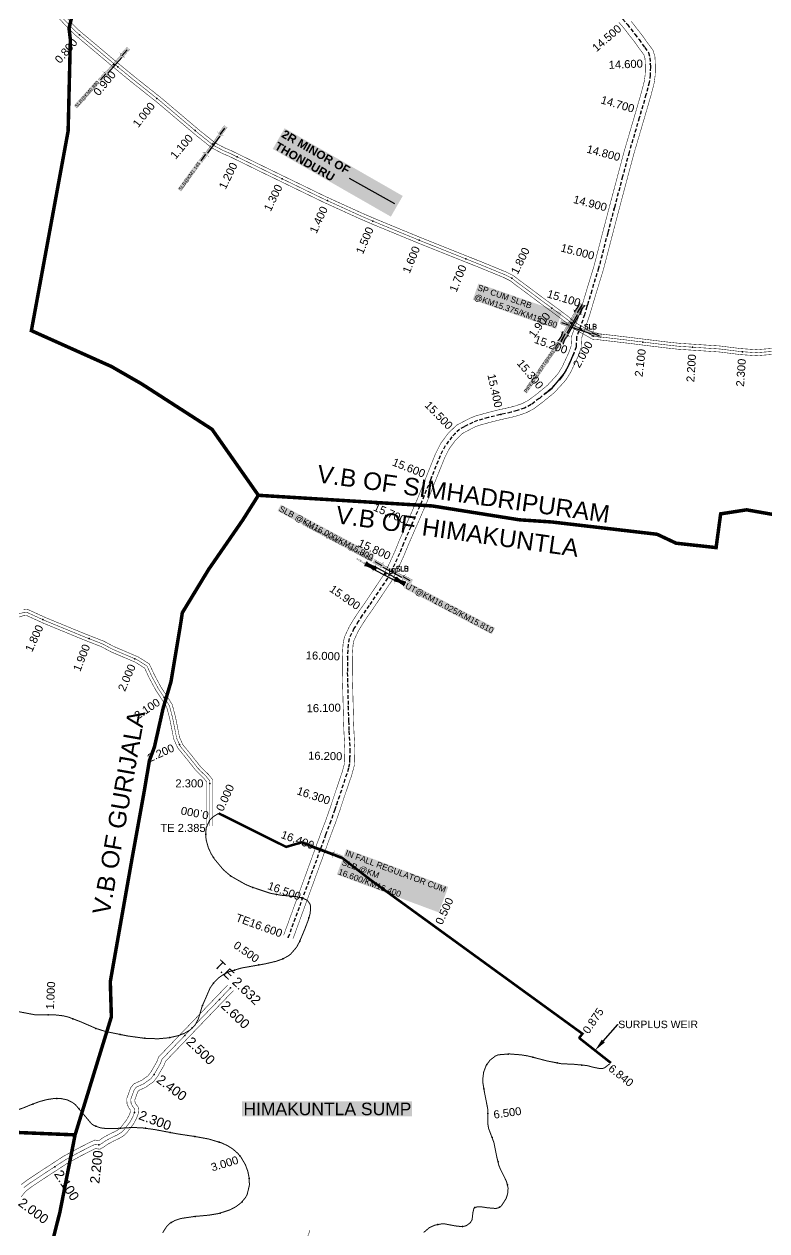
# Model space of a CAD drawing. Header units: inches. Extents: x 174104 to 230935, y 1583276 to 1631460.
# Drawn here: x 188643 to 190127, y 1614253 to 1616666 of the extents above; entities that cross this region are included whole.
import ezdxf
from ezdxf import colors
from ezdxf.entities.mleader import LeaderData, LeaderLine
from ezdxf.enums import TextEntityAlignment as Align
from ezdxf.math import Vec2, Vec3

# ---------------------------------------------------------------- set-up
doc = ezdxf.new("R2010")
doc.units = ezdxf.units.IN
doc.header["$LTSCALE"] = 15
doc.header["$MEASUREMENT"] = 0
doc.linetypes.add('ACAD_ISO02W100', pattern=[15, 12, -3])
doc.linetypes.add('HIDDEN2', pattern=[0.1875, 0.125, -0.0625])
for name, color, linetype in [('CANAL1', 7, 'Continuous'), ('CHANAGE', 1, 'Continuous'), ('CS', 134, 'Continuous'), ('CSMark', 72, 'Continuous'), ('POINT', 2, 'Continuous'), ('RE REMARKS', 7, 'Continuous'), ('STRUCTURE', 5, 'Continuous'), ('text2', 7, 'Continuous'), ('VB', 72, 'Continuous'), ('VILLAGE BOUNDRY', 5, 'Continuous')]:
    doc.layers.add(name, color=color, linetype=linetype)
doc.styles.add('section', font='romant.shx', dxfattribs={"height": 2})
doc.styles.get("Standard").update_dxf_attribs({"font": 'arial.ttf'})
doc.dimstyles.get("Standard").update_dxf_attribs({"dimtxt": 0.18, "dimasz": 0.18, "dimexe": 0.18, "dimexo": 0.0625, "dimgap": 0.09, "dimtad": 0, "dimtih": 1, "dimtoh": 1, "dimdec": 4, "dimzin": 0, "dimdsep": 46, "dimtxsty": 'Standard', "dimcen": 0.09, "dimadec": 0, "dimazin": 0, "dimtfac": 1, "dimtdec": 4, "dimtofl": 0, "dimtmove": 0, "dimatfit": 3, "dimfxl": 1, "dimtolj": 1, "dimtzin": 0, "dimarcsym": 0})

# ---------------------------------------------------------------- blocks, each defined once
blk = doc.blocks.new('SLB')
at = {"layer": 'STRUCTURE'}
h = blk.add_hatch(dxfattribs=at)
h.set_pattern_fill('DOTS', color=6, scale=20, angle=320.3722, style=0)
h.set_pattern_definition([(320.372247934, (-159.4327, -72.9564), (1.2786241598, 0.5641323054), [0, -1.25])])
h.paths.add_polyline_path([(769699.5, 1706871.1), (769699.5, 1706861.1), (769729.1, 1706861.1), (769732.1, 1706863.1), (769792.1, 1706863.1), (769795.1, 1706861.1), (769824.7, 1706861.1), (769824.7, 1706871.1), (769795.1, 1706871.1), (769792.1, 1706869.1), (769732.1, 1706869.1), (769729.1, 1706871.1)])
at = {"layer": 'STRUCTURE', "color": 6, "const_width": 0.628}
for points in [[(769726.1, 1706877.1), (769726.1, 1706873.1), (769732.1, 1706869.1), (769792.1, 1706869.1), (769798.1, 1706873.1), (769798.1, 1706877.1)], [(769726.1, 1706855.1), (769726.1, 1706859.1), (769732.1, 1706863.1), (769792.1, 1706863.1), (769798.1, 1706859.1), (769798.1, 1706855.1)]]:
    blk.add_lwpolyline(points, dxfattribs=at)
at = {"layer": 'STRUCTURE', "color": 6, "linetype": 'ACAD_ISO02W100', "ltscale": 0.5, "const_width": 0.5}
for points in [[(769699.5, 1706871.1), (769729.1, 1706871.1)], [(769699.5, 1706861.1), (769729.1, 1706861.1)], [(769795.1, 1706871.1), (769824.7, 1706871.1)], [(769795.1, 1706861.1), (769824.7, 1706861.1)]]:
    blk.add_lwpolyline(points, dxfattribs=at)
at = {"layer": 'STRUCTURE', "color": 6}
blk.add_lwpolyline([(769732.1, 1706863.1), (769792.1, 1706863.1)], dxfattribs=at)
blk.add_lwpolyline([(769732.1, 1706863.1), (769792.1, 1706863.1)], dxfattribs=at)
at = {"layer": 'STRUCTURE', "color": 0}
blk.add_circle((769762.1, 1706866.1), 1.24, dxfattribs=at)
for points in [[(769703.8, 1706866), (769726.7, 1706866)], [(769818.6, 1706865.8), (769795.7, 1706865.8)]]:
    blk.add_leader(points, dimstyle='Standard', override={"dimasz": 10, "dimgap": 0.09, "dimtad": 0}, dxfattribs=at)
blk = doc.blocks.new('SP')
at = {"layer": 'STRUCTURE'}
h = blk.add_hatch(dxfattribs=at)
h.set_pattern_fill('DASH', color=256, scale=8, style=0)
edge = h.paths.add_edge_path()
edge.add_spline(control_points=[(769825.7, 1706742.1), (769825.3, 1706741.8), (769823.8, 1706740.8), (769820.9, 1706740.3), (769817, 1706739.7), (769811.4, 1706738.9), (769804, 1706739.7), (769798.4, 1706741), (769795.6, 1706741.6)], knot_values=[0, 0, 0, 0, 1.613557, 5.24513, 8.624976, 13.470124, 22.190216, 30.746377, 30.746377, 30.746377, 30.746377], degree=3, periodic=0)
edge.add_line((769795.6, 1706741.6), (769792.6, 1706739.6))
edge.add_line((769792.6, 1706739.6), (769732.6, 1706739.6))
edge.add_line((769732.6, 1706739.6), (769729.6, 1706741.6))
edge.add_spline(control_points=[(769729.6, 1706741.6), (769726.9, 1706740.9), (769721.3, 1706739.5), (769713.9, 1706738.5), (769708.3, 1706739.1), (769704.4, 1706739.6), (769701.5, 1706740), (769700, 1706741), (769699.5, 1706741.3)], knot_values=[0, 0, 0, 0, 8.556161, 17.276253, 22.121402, 25.501247, 29.13282, 30.746377, 30.746377, 30.746377, 30.746377], degree=3, periodic=0)
edge.add_line((769699.5, 1706741.3), (769699.5, 1706722.1))
edge.add_spline(control_points=[(769699.5, 1706722.1), (769700, 1706722.4), (769701.4, 1706723.4), (769704.3, 1706724), (769708.2, 1706724.5), (769713.8, 1706725.3), (769721.2, 1706724.5), (769726.8, 1706723.3), (769729.6, 1706722.6)], knot_values=[0, 0, 0, 0, 1.613557, 5.24513, 8.624976, 13.470124, 22.190216, 30.746377, 30.746377, 30.746377, 30.746377], degree=3, periodic=0)
edge.add_line((769729.6, 1706722.6), (769732.6, 1706724.6))
edge.add_line((769732.6, 1706724.6), (769792.6, 1706724.6))
edge.add_line((769792.6, 1706724.6), (769795.6, 1706722.6))
edge.add_spline(control_points=[(769795.6, 1706722.6), (769798.4, 1706723.3), (769803.9, 1706724.8), (769811.3, 1706725.8), (769817, 1706725.1), (769820.9, 1706724.7), (769823.8, 1706724.2), (769825.2, 1706723.3), (769825.7, 1706723)], knot_values=[0, 0, 0, 0, 8.556161, 17.276253, 22.121402, 25.501247, 29.13282, 30.746377, 30.746377, 30.746377, 30.746377], degree=3, periodic=0)
edge.add_line((769825.7, 1706723), (769825.7, 1706742.1))
h.paths.add_polyline_path([(769764.2, 1706732.1, -1), (769761.1, 1706732.1, -1)], flags=0)
h.paths.add_polyline_path([(769761.1, 1706732.1, 1), (769764.2, 1706732.1, 1)], flags=16)
at = {"layer": 'STRUCTURE', "const_width": 0.628}
for points in [[(769726.6, 1706747.6), (769726.6, 1706743.6), (769732.6, 1706739.6), (769792.6, 1706739.6), (769798.6, 1706743.6), (769798.6, 1706747.6)], [(769726.6, 1706716.6), (769726.6, 1706720.6), (769732.6, 1706724.6), (769792.6, 1706724.6), (769798.6, 1706720.6), (769798.6, 1706716.6)]]:
    blk.add_lwpolyline(points, dxfattribs=at)
at = {"layer": 'STRUCTURE', "color": 3}
blk.add_lwpolyline([(769732.6, 1706724.6), (769792.6, 1706724.6)], dxfattribs=at)
blk.add_lwpolyline([(769732.6, 1706724.6), (769792.6, 1706724.6)], dxfattribs=at)
at = {"layer": 'STRUCTURE', "color": 0}
blk.add_circle((769762.6, 1706732.1), 1.55, dxfattribs=at)
at = {"layer": 'STRUCTURE'}
for points in [[(769699.5, 1706741.3), (769700.9, 1706740.5), (769704.4, 1706739.6), (769707.8, 1706739.2), (769712.6, 1706738.8), (769721.3, 1706739.7), (769729.6, 1706741.6)], [(769825.7, 1706742.1), (769824.3, 1706741.3), (769820.8, 1706740.3), (769817.5, 1706739.8), (769812.7, 1706739.2), (769804, 1706739.9), (769795.6, 1706741.6)], [(769699.5, 1706722.1), (769700.9, 1706723), (769704.4, 1706724), (769707.7, 1706724.5), (769712.5, 1706725), (769721.2, 1706724.4), (769729.6, 1706722.6)], [(769825.7, 1706723), (769824.3, 1706723.8), (769820.8, 1706724.7), (769817.4, 1706725.1), (769812.6, 1706725.5), (769803.9, 1706724.6), (769795.6, 1706722.6)]]:
    blk.add_spline(points, degree=3, dxfattribs=at)
at = {"layer": 'STRUCTURE', "color": 0}
blk.add_text('STREAM', height=5, dxfattribs=at).set_placement((769684.3, 1706732.1), align=Align.MIDDLE_CENTER)
for points in [[(769727.4, 1706732.1), (769700.8, 1706732.1)], [(769824.4, 1706732.1), (769800.5, 1706732.1)]]:
    blk.add_leader(points, dimstyle='Standard', override={"dimasz": 10, "dimgap": 0.09, "dimtad": 0}, dxfattribs=at)
blk = doc.blocks.new('UT')
at = {"layer": 'STRUCTURE'}
h = blk.add_hatch(dxfattribs=at)
h.set_pattern_fill('DASH', color=150, scale=8, angle=-39.6278, style=0)
h.set_pattern_definition([(320.372247933, (-4370.464, -6260.8811), (1.40800153113, 0.132407282), [1, -1])])
h.paths.add_polyline_path([(765163, 1700681.9), (765165.6, 1700680.6), (765167.2, 1700680.3), (765169.1, 1700680), (765172.4, 1700679.6), (765176.4, 1700679.3), (765179.5, 1700679.5), (765183.1, 1700679.9), (765187.7, 1700680.9), (765188.9, 1700681.2), (765193.1, 1700682.2), (765196.1, 1700680.2), (765196.1, 1700672.2), (765193.1, 1700670.2), (765190.5, 1700670.8), (765188.1, 1700671.3), (765185.5, 1700671.8), (765183.6, 1700672.1), (765181, 1700672.5), (765180.3, 1700672.5), (765178.5, 1700672.6), (765176.7, 1700672.6), (765174.6, 1700672.5), (765172.5, 1700672.3), (765170.4, 1700672), (765168.5, 1700671.7), (765166.1, 1700671.2), (765165, 1700670.8), (765163, 1700669.7)])
h.paths.add_polyline_path([(765259.1, 1700682.2), (765256.1, 1700680.2), (765256.1, 1700672.2), (765259.1, 1700670.2), (765261.9, 1700671), (765264.4, 1700671.6), (765266.4, 1700672), (765269.1, 1700672.5), (765272.7, 1700673), (765276.1, 1700673.1), (765278.6, 1700672.9), (765281.2, 1700672.7), (765283.9, 1700672.3), (765286.4, 1700671.9), (765288, 1700671.3), (765289.2, 1700670.6), (765289.1, 1700682.7), (765287.6, 1700681.8), (765285.7, 1700681.2), (765283, 1700680.7), (765281.2, 1700680.4), (765276.7, 1700679.9), (765272.7, 1700679.9), (765268.7, 1700680.3), (765264.8, 1700681), (765261.2, 1700681.7)])
at = {"layer": 'STRUCTURE', "color": 150, "const_width": 0.628}
for points in [[(765190.1, 1700688.2), (765190.1, 1700684.2), (765196.1, 1700680.2), (765256.1, 1700680.2), (765262.1, 1700684.2), (765262.1, 1700688.2)], [(765190.1, 1700664.2), (765190.1, 1700668.2), (765196.1, 1700672.2), (765256.1, 1700672.2), (765262.1, 1700668.2), (765262.1, 1700664.2)]]:
    blk.add_lwpolyline(points, dxfattribs=at)
at = {"layer": 'STRUCTURE', "color": 150}
for points in [[(765196.1, 1700680.2), (765256.1, 1700680.2)], [(765196.1, 1700672.2), (765256.1, 1700672.2)], [(765196.1, 1700672.2), (765256.1, 1700672.2)]]:
    blk.add_lwpolyline(points, dxfattribs=at)
at = {"layer": 'STRUCTURE', "color": 0}
blk.add_circle((765226.1, 1700676.2), 1.89, dxfattribs=at)
at = {"layer": 'STRUCTURE', "color": 150}
for points in [[(765163, 1700681.9), (765164.4, 1700681.1), (765167.9, 1700680.2), (765171.2, 1700679.8), (765176.1, 1700679.4), (765184.7, 1700680.3), (765193.1, 1700682.2)], [(765163, 1700669.7), (765164.3, 1700670.6), (765167.8, 1700671.6), (765171.2, 1700672.1), (765176, 1700672.6), (765184.7, 1700672), (765193.1, 1700670.2)], [(765289.1, 1700682.7), (765287.8, 1700681.9), (765284.3, 1700680.9), (765280.9, 1700680.4), (765276.1, 1700679.8), (765267.4, 1700680.5), (765259.1, 1700682.2)], [(765289.2, 1700670.6), (765287.8, 1700671.4), (765284.2, 1700672.3), (765280.9, 1700672.7), (765276.1, 1700673.1), (765267.4, 1700672.2), (765259.1, 1700670.2)]]:
    blk.add_spline(points, degree=3, dxfattribs=at)
at = {"layer": 'STRUCTURE', "color": 0}
blk.add_text('STREAM', height=5, dxfattribs=at).set_placement((765148.2, 1700675.8), align=Align.MIDDLE_CENTER)
for points in [[(765190.9, 1700676), (765164.2, 1700675.8)], [(765289.3, 1700676.7), (765265.4, 1700676.4)]]:
    blk.add_leader(points, dimstyle='Standard', override={"dimasz": 10, "dimgap": 0.09, "dimtad": 0}, dxfattribs=at)

msp = doc.modelspace()

# ---------------------------------------------------------------- linework, layer by layer
at = {"layer": 'CANAL1', "color": 200, "const_width": 1}
for points in [[(188706.38728, 1616700.82239), (188739.29637, 1616666.12798), (188751.47564, 1616653.97599), (188781.61023, 1616628.63925), (188826.39919, 1616590.90285), (188864.08832, 1616559.96602), (188917.51919, 1616517.49079), (188993.67304, 1616452.92814), (189024.4048, 1616428.42133), (189043.15761, 1616418.49492), (189057.18968, 1616412.57961), (189124.71483, 1616379.52764), (189244.97373, 1616321.13319), (189317.66092, 1616287.97309), (189345.49533, 1616276.01495), (189435.89768, 1616238.67431), (189558.67043, 1616189.63739), (189605.29755, 1616170.4731), (189620.45411, 1616162.9396), (189629.79752, 1616155.49744), (189731.56786, 1616079.93305), (189741.11646, 1616070.63455), (189782.13815, 1616047.51554), (189789.68443, 1616047.03525), (189848.35781, 1616040.11476), (189925.78473, 1616030.55124), (189950.84184, 1616027.83542), (190032.74716, 1616022.41138), (190075.47676, 1616017.10215), (190105.48574, 1616015.04099), (190173.51845, 1616020.26572)], [(188697.39611, 1616692.86436), (188730.70369, 1616657.74984), (188743.36179, 1616645.1201), (188773.88298, 1616619.4583), (188818.72609, 1616581.67629), (188856.54733, 1616550.63101), (188909.90356, 1616508.21512), (188986.05045, 1616443.65838), (189017.79979, 1616418.3401), (189038.00998, 1616407.64225), (189052.21723, 1616401.6531), (189119.45619, 1616368.74121), (189239.86187, 1616310.27549), (189312.80162, 1616277.00017), (189340.83613, 1616264.95607), (189431.38142, 1616227.55639), (189554.16387, 1616178.51559), (189600.33975, 1616159.53676), (189613.97326, 1616152.76029), (189622.4804, 1616145.98423), (189723.77039, 1616070.7765), (189733.86375, 1616060.9475), (189778.6372, 1616035.71408), (189788.59972, 1616035.08001), (189846.91946, 1616028.20123), (189924.40261, 1616018.63076), (189949.79839, 1616015.87824), (190031.60993, 1616010.4604), (190074.32493, 1616005.15299), (190105.53429, 1616003.00938), (190174.54534, 1616008.30925)], [(189830.80447, 1616669.5311), (189840.09784, 1616658.80923), (189855.11492, 1616639.57489), (189863.0901, 1616629.1158), (189874.41583, 1616613.36582), (189880.92961, 1616604.54473), (189883.14322, 1616597.15984), (189883.87522, 1616580.10603), (189883.5252, 1616565.25316), (189881.66159, 1616551.38166), (189875.39456, 1616527.49402), (189861.88619, 1616481.03595), (189841.54006, 1616411.73742), (189828.68274, 1616363.50809), (189812.30597, 1616301.96622), (189798.87487, 1616250.49181), (189780.79269, 1616180.7298), (189767.14478, 1616136.3005), (189752.75261, 1616087.97313), (189745.352, 1616066.66662), (189736.52527, 1616042.09602), (189735.56728, 1616022.43658), (189730.77302, 1616009.00766), (189723.3484, 1615993.03755), (189716.99892, 1615979.29195), (189708.47793, 1615965.91678), (189688.41907, 1615943.97711), (189665.7632, 1615925.46728), (189650.00584, 1615913.62392), (189638.20474, 1615907.50314), (189624.90942, 1615902.81346), (189613.18404, 1615899.72888), (189591.33856, 1615894.85209), (189567.35959, 1615888.86162), (189556.39073, 1615885.79046), (189545.31918, 1615882.76764), (189535.19079, 1615878.79444), (189524.73007, 1615873.53466), (189517.44195, 1615869.66351), (189506.45491, 1615863.90728), (189489.81668, 1615847.66382), (189475.28909, 1615828.13981), (189464.64021, 1615807.25736), (189445.07014, 1615758.44575), (189428.28481, 1615716.22029), (189391.39608, 1615631.6685), (189383.19705, 1615611.38605), (189370.1858, 1615582.91473), (189360.01454, 1615563.25154), (189323.64862, 1615509.14928), (189309.95968, 1615489.58862), (189301.84094, 1615477.12087), (189292.76878, 1615462.32741), (189282.53804, 1615440.46611), (189279.90702, 1615427.22578), (189279.09679, 1615414.82417), (189278.44402, 1615401.57934), (189278.34879, 1615369.19371), (189280.79214, 1615272.41377), (189281.53199, 1615251.91167), (189283.38299, 1615215.72963), (189283.01106, 1615197.51546), (189282.7974, 1615188.28617), (189280.92349, 1615180.95091), (189277.95804, 1615170.14204), (189274.12472, 1615159.24536), (189262.99715, 1615126.29695), (189253.8595, 1615098.64934), (189246.08287, 1615076.37585), (189235.60822, 1615048.83235), (189161.08764, 1614844.4062)], [(189855.54668, 1616671.52127), (189870.9496, 1616651.79273), (189879.16407, 1616641.01983), (189890.57975, 1616625.14477), (189899.08742, 1616613.6235), (189903.01778, 1616600.51136), (189903.88533, 1616580.29948), (189903.49371, 1616563.6813), (189901.31949, 1616547.4978), (189894.67289, 1616522.16341), (189881.08355, 1616475.42682), (189860.80061, 1616406.34356), (189848.00783, 1616358.35627), (189831.64581, 1616296.86986), (189818.23103, 1616245.458), (189800.04145, 1616175.28164), (189786.28833, 1616130.50981), (189771.79261, 1616081.83475), (189764.21007, 1616060.00446), (189756.35634, 1616038.14237), (189755.39934, 1616018.5031), (189749.29818, 1616001.4135), (189741.4946, 1615984.62828), (189734.59051, 1615969.68202), (189724.41164, 1615953.70453), (189702.19873, 1615929.40883), (189678.10337, 1615909.72295), (189660.69174, 1615896.63622), (189646.17398, 1615889.10641), (189630.78983, 1615883.67994), (189617.9086, 1615880.29129), (189595.94179, 1615875.38741), (189572.48054, 1615869.52628), (189561.72084, 1615866.51369), (189551.62307, 1615863.75673), (189543.3522, 1615860.51221), (189533.91437, 1615855.76674), (189526.77372, 1615851.97393), (189518.33066, 1615847.55051), (189504.91875, 1615834.45683), (189492.34058, 1615817.55269), (189482.86765, 1615798.97629), (189463.64467, 1615751.03038), (189446.7482, 1615708.52534), (189409.8363, 1615623.92043), (189401.57253, 1615603.47786), (189388.17378, 1615574.1586), (189377.25233, 1615553.04512), (189340.14245, 1615497.83607), (189326.53724, 1615478.39504), (189318.74864, 1615466.43428), (189310.40636, 1615452.831), (189301.68141, 1615434.18729), (189299.779, 1615424.61365), (189299.06467, 1615413.67991), (189298.44258, 1615401.05741), (189298.34954, 1615369.41674), (189300.78304, 1615273.0268), (189301.51355, 1615252.78326), (189303.39343, 1615216.03678), (189303.00634, 1615197.07986), (189302.73928, 1615185.5444), (189300.25748, 1615175.82957), (189297.05872, 1615164.17034), (189293.03306, 1615152.72686), (189281.96648, 1615119.95908), (189272.79679, 1615092.2145), (189264.87445, 1615069.52368), (189254.35126, 1615041.85254), (189179.87808, 1614837.55642)], [(188641.82639, 1615496.06719), (188651.12545, 1615495.09357), (188686.62114, 1615478.85289), (188763.80157, 1615447.07335), (188802.07743, 1615432.05318), (188821.47555, 1615421.69023), (188870.62037, 1615400.67743), (188892.67813, 1615386.76631), (188903.08752, 1615364.36613), (188916.05711, 1615340.22335), (188929.69365, 1615319.70811), (188938.53142, 1615305.26211), (188945.11305, 1615280.31665), (188953.03017, 1615240.06956), (188959.73036, 1615225.27453), (188977.00577, 1615204.05348), (188994.35805, 1615182.15326), (188999.21328, 1615177.16233), (189011.036, 1615165.65212), (189019.69825, 1615154.72623), (189019.62413, 1615062.87451)], [(188585.98574, 1615465.77092), (188643.06699, 1615483.8717), (188647.92054, 1615483.36353), (188681.83856, 1615467.8447), (188759.32501, 1615435.93915), (188797.04131, 1615421.13857), (188816.27977, 1615410.86091), (188865.02576, 1615390.01863), (188883.28592, 1615378.50254), (188892.35172, 1615358.99364), (188905.7521, 1615334.04897), (188919.57508, 1615313.25324), (188927.37719, 1615300.5001), (188933.41253, 1615277.62517), (188941.52454, 1615236.38736), (188949.44129, 1615218.90595), (188967.64951, 1615196.53905), (188985.33134, 1615174.2229), (188990.72557, 1615168.67791), (189002.11217, 1615157.5923), (189007.69488, 1615150.5507), (189007.62414, 1615062.88419)], [(188636.49935, 1614345.60129), (188648.88515, 1614354.96116), (188676.02811, 1614372.97544), (188720.62937, 1614402.06012), (188748.39988, 1614417.2505), (188772.24414, 1614429.48351), (188784.34925, 1614435.00149), (188790.56938, 1614433.14361), (188790.7561, 1614433.12321), (188792.61416, 1614434.20207), (188801.32578, 1614440.28805), (188814.26037, 1614447.22224), (188824.74722, 1614452.13202), (188831.51362, 1614456.21432), (188835.97791, 1614460.21619), (188840.93235, 1614466.80441), (188847.40251, 1614475.29613), (188852.35826, 1614484.44001), (188855.22441, 1614491.99988), (188854.97421, 1614494.78279), (188851.57398, 1614499.50564), (188848.03635, 1614507.50167), (188847.78943, 1614518.36024), (188851.57947, 1614528.62714), (188855.46815, 1614539.43822), (188861.8348, 1614547.21322), (188870.95977, 1614551.31742), (188877.0865, 1614554.07307), (188883.07041, 1614558.32067), (188890.07775, 1614563.29474), (188896.20161, 1614571.3972), (188902.247, 1614581.94181), (188907.80455, 1614591.63552), (188911.30948, 1614600.99499), (188938.01313, 1614628.823), (188953.52214, 1614644.98501), (188970.2341, 1614662.40063), (188986.1333, 1614678.96926), (189011.62395, 1614705.5332), (189032.36753, 1614727.15019), (189049.20383, 1614744.69538)], [(188636.6069, 1614320.79419), (188642.27782, 1614328.3398), (188647.25265, 1614333.67271), (188658.14085, 1614341.90084), (188684.82189, 1614359.60856), (188728.85063, 1614388.31988), (188755.89212, 1614403.1115), (188779.21786, 1614415.07849), (188785.52275, 1614417.95251), (188787.38462, 1614417.39639), (188794.2439, 1614416.64679), (188801.22784, 1614420.70193), (188809.71622, 1614426.63195), (188821.43763, 1614432.91576), (188832.29278, 1614437.99798), (188841.07038, 1614443.29368), (188847.82409, 1614449.34781), (188853.68965, 1614457.14759), (188860.87949, 1614466.58387), (188866.93774, 1614477.76199), (188871.48959, 1614489.76812), (188870.51779, 1614500.57721), (188865.53202, 1614507.50236), (188863.95965, 1614511.05633), (188863.85457, 1614515.67776), (188866.61253, 1614523.14886), (188869.59185, 1614531.43178), (188871.82987, 1614534.16486), (188877.52289, 1614536.72545), (188885.07413, 1614540.12182), (188892.33174, 1614545.27354), (188901.35298, 1614551.67715), (188909.57765, 1614562.55916), (188916.1276, 1614573.98386), (188922.33216, 1614584.80612), (188925.13697, 1614592.296), (188949.55766, 1614617.74492), (188965.06666, 1614633.90693), (188981.77863, 1614651.32255), (188997.67782, 1614667.89118), (189023.16848, 1614694.45512), (189043.91206, 1614716.07211), (189060.74835, 1614733.6173)], [(188962.57482, 1613546.34154), (189213.71609, 1614254.71332)]]:
    msp.add_lwpolyline(points, dxfattribs=at)
at = {"layer": 'CANAL1', "color": 1, "linetype": 'HIDDEN2', "ltscale": 4, "const_width": 1}
for points in [[(188701.8917, 1616696.84337), (188735.00003, 1616661.93891), (188747.41872, 1616649.54804), (188777.74661, 1616624.04878), (188822.56264, 1616586.28957), (188860.31782, 1616555.29851), (188913.71137, 1616512.85295), (188989.86174, 1616448.29326), (189021.1023, 1616423.38071), (189040.58379, 1616413.06858), (189054.70346, 1616407.11636), (189122.08551, 1616374.13442), (189242.4178, 1616315.70434), (189315.23127, 1616282.48663), (189343.16573, 1616270.48551), (189433.63955, 1616233.11535), (189556.41715, 1616184.07649), (189602.81865, 1616165.00493), (189617.21368, 1616157.84994), (189626.13896, 1616150.74083), (189727.66912, 1616075.35477), (189737.4901, 1616065.79103), (189780.38768, 1616041.61481), (189789.14207, 1616041.05763), (189847.63864, 1616034.158), (189925.09367, 1616024.591), (189950.32011, 1616021.85683), (190032.17854, 1616016.43589), (190074.90084, 1616011.12757), (190105.51002, 1616009.02519), (190174.0319, 1616014.28748)], [(188583.95061, 1615471.42001), (188642.44669, 1615489.96944), (188649.52299, 1615489.22855), (188684.22985, 1615473.3488), (188761.56329, 1615441.50625), (188799.55937, 1615426.59588), (188818.87766, 1615416.27557), (188867.82307, 1615395.34803), (188887.98203, 1615382.63442), (188897.71962, 1615361.67989), (188910.9046, 1615337.13616), (188924.63437, 1615316.48067), (188932.95431, 1615302.8811), (188939.26279, 1615278.97091), (188947.27736, 1615238.22846), (188954.58583, 1615222.09024), (188972.32764, 1615200.29627), (188989.84469, 1615178.18808), (188994.96943, 1615172.92012), (189006.57409, 1615161.62221), (189013.69657, 1615152.63847), (189013.62413, 1615062.87935)], [(188641.876, 1614339.637), (188653.513, 1614348.431), (188680.425, 1614366.292), (188724.74, 1614395.19), (188752.146, 1614410.181), (188775.731, 1614422.281), (188784.936, 1614426.477), (188788.977, 1614425.27), (188792.5, 1614424.885), (188796.921, 1614427.452), (188805.521, 1614433.46), (188817.849, 1614440.069), (188828.52, 1614445.065), (188836.292, 1614449.754), (188841.901, 1614454.782), (188847.311, 1614461.976), (188854.141, 1614470.94), (188859.648, 1614481.101), (188863.357, 1614490.884), (188862.746, 1614497.68), (188858.553, 1614503.504), (188855.998, 1614509.279), (188855.822, 1614517.019), (188859.096, 1614525.888), (188862.53, 1614535.435), (188866.83233, 1614540.68904), (188874.24133, 1614544.02143), (188881.08031, 1614547.09745), (188887.70107, 1614551.79711), (188895.71536, 1614557.48595), (188902.88963, 1614566.97818), (188909.1873, 1614577.96284), (188915.06836, 1614588.22082), (188918.22323, 1614596.64549), (188943.7854, 1614623.28396), (188959.2944, 1614639.44597), (188976.00636, 1614656.86159), (188991.90556, 1614673.43022), (189017.39621, 1614699.99416), (189038.13979, 1614721.61115), (189054.97609, 1614739.15634)]]:
    msp.add_lwpolyline(points, dxfattribs=at)
at = {"layer": 'CANAL1', "color": 1, "linetype": 'HIDDEN2', "ltscale": 4}
msp.add_lwpolyline([(189838.26132, 1616676.19583), (189847.82226, 1616665.16525), (189863.03226, 1616645.68381), (189871.12709, 1616635.06782), (189882.49779, 1616619.2553), (189890.00852, 1616609.08411), (189893.0805, 1616598.8356), (189893.88028, 1616580.20276), (189893.50946, 1616564.46723), (189891.49054, 1616549.43973), (189885.03372, 1616524.82872), (189871.48487, 1616478.23139), (189851.17033, 1616409.04049), (189838.34528, 1616360.93218), (189821.97589, 1616299.41804), (189808.55295, 1616247.9749), (189790.41707, 1616178.00572), (189776.71656, 1616133.40515), (189762.27261, 1616084.90394), (189754.78104, 1616063.33554), (189746.4408, 1616040.1192), (189745.48331, 1616020.46984), (189740.0356, 1616005.21058), (189732.4215, 1615988.83291), (189725.79471, 1615974.48698), (189716.44479, 1615959.81065), (189695.3089, 1615936.69297), (189671.93329, 1615917.59512), (189655.34879, 1615905.13007), (189642.18936, 1615898.30478), (189627.84963, 1615893.2467), (189615.54632, 1615890.01009), (189593.64018, 1615885.11975), (189569.92006, 1615879.19395), (189559.05578, 1615876.15208), (189548.47112, 1615873.26219), (189539.2715, 1615869.65332), (189529.32222, 1615864.6507), (189522.10783, 1615860.81872), (189512.39279, 1615855.7289), (189497.36771, 1615841.06032), (189483.81483, 1615822.84625), (189473.75393, 1615803.11682), (189454.35741, 1615754.73806), (189437.5165, 1615712.37281), (189400.61619, 1615627.79446), (189392.38479, 1615607.43195), (189379.17979, 1615578.53667), (189368.63344, 1615558.14833), (189331.89553, 1615503.49268), (189318.24846, 1615483.99183), (189310.29479, 1615471.77757), (189301.58757, 1615457.5792), (189292.10973, 1615437.3267), (189289.84301, 1615425.91971), (189289.08073, 1615414.25204), (189288.4433, 1615401.31838), (189288.34916, 1615369.30523), (189290.78759, 1615272.72028), (189291.52277, 1615252.34747), (189293.38821, 1615215.8832), (189293.0087, 1615197.29766), (189292.76834, 1615186.91529), (189290.59049, 1615178.39024), (189287.50838, 1615167.15619), (189283.57889, 1615155.98611), (189272.48182, 1615123.12801), (189263.32815, 1615095.43192), (189255.47866, 1615072.94977), (189244.97974, 1615045.34244), (189234.21407, 1615015.80989), (189170.31119, 1614840.51037)], dxfattribs=at)
at = {"layer": 'CS', "color": 3}
for p in [(188753.40285, 1616644.51667), (188829.97733, 1616580.20328), (188907.87008, 1616517.49653), (188984.29645, 1616453.01148), (189068.51816, 1616400.35438), (189158.39155, 1616356.5052), (189248.41486, 1616312.96846), (189339.63363, 1616272.00296), (189432.03858, 1616233.77663), (189524.89743, 1616196.66585), (189617.0489, 1616157.93185), (189697.11806, 1616098.03891), (189779.51546, 1616042.10637), (189878.72701, 1616030.31806), (189978.16592, 1616020.01279), (190077.71247, 1616010.93446), (188679.84252, 1615475.35618), (188772.30824, 1615437.28973), (188863.76988, 1615397.08105), (188922.41387, 1615319.82126), (188952.96803, 1615225.66258), (189013.69273, 1615147.87932)]:
    msp.add_point(p, dxfattribs=at)
at = {"layer": 'POINT'}
for p in [(188822, 1616585, 16), (189020, 1616426, 17), (189736, 1616068, 18), (189755, 1616056, 31), (189379, 1615572, 32), (189364, 1615567, 33), (189237, 1615015, 34)]:
    msp.add_point(p, dxfattribs=at)
at = {"layer": 'text2', "color": 3}
msp.add_lwpolyline([(189683.25776, 1615926.93846), (189697.53387, 1615938.38281), (189711.18265, 1615954.05994), (189722.32114, 1615968.16937), (189731.57716, 1615985.25759), (189740.99001, 1616007.36237)], dxfattribs=at)
at = {"layer": 'text2', "color": 5, "const_width": 2}
for points in [[(188614.61699, 1614694.73242), (188663.11462, 1614685.5008), (188679.45219, 1614685.19041), (188705.95749, 1614684.92456), (188720.84999, 1614683.19281), (188731.50843, 1614680.57416), (188756.07296, 1614671.07221), (188786.66833, 1614657.80577), (188805.68148, 1614651.74878), (188850.1771, 1614642.80431), (188883.44647, 1614638.29126), (188909.79698, 1614637.29681), (188932.16137, 1614639.34245), (188950.68976, 1614643.60424), (188963.61508, 1614648.62054), (188974.95309, 1614655.48179), (188984.12317, 1614664.72949), (188989.97954, 1614675.52119), (188994.18727, 1614688.13431), (188997.97971, 1614701.65621), (189014.27433, 1614739.18587), (189021.93061, 1614749.7874), (189031.46619, 1614759.35409), (189040.94847, 1614765.96681), (189052.20946, 1614771.47877), (189077.33117, 1614778.89957), (189123.84282, 1614787.04903), (189146.13222, 1614792.2523), (189158.74892, 1614796.76882), (189169.94016, 1614802.71646), (189174.88583, 1614806.37218), (189186.65947, 1614820.01667), (189192.85071, 1614831.2883), (189203.83649, 1614857.72611), (189209.77495, 1614873.23996), (189214.11634, 1614888.07758), (189215.06393, 1614901.36614), (189213.64696, 1614907.01324), (189208.90277, 1614913.41975), (189205.83704, 1614915.49351), (189196.59883, 1614919.20613), (189186.47137, 1614921.46912), (189156.06807, 1614924.26922), (189134.47433, 1614928.203), (189096.71938, 1614940.905), (189084.39539, 1614946.18383), (189055.46477, 1614962.60378), (189040.6277, 1614975.29488), (189022.89553, 1614996.59864), (189016.506, 1615006.79866), (189010.80893, 1615018.69458), (189006.24882, 1615034.9332), (189005.23506, 1615045.33057), (189006.40776, 1615059.1532), (189013.52167, 1615074.86578), (189019.84186, 1615080.83267), (189029.15504, 1615086.78813)], [(189796.82666, 1614578.08078), (189792.83612, 1614577.83173), (189779.52753, 1614580.42779), (189767.44961, 1614583.73317), (189739.08726, 1614586.51142), (189716.32293, 1614587.31871), (189687.53369, 1614593.003), (189649.05102, 1614603.00529), (189635.92387, 1614605.1156), (189612.27581, 1614607.03902), (189589.8519, 1614605.24621), (189583.75154, 1614602.57718), (189573.17636, 1614594.23602), (189565.63405, 1614583.73317), (189560.71489, 1614570.52306), (189559.0764, 1614557.26966), (189559.35537, 1614548.32636), (189562.25255, 1614530.96305), (189568.7734, 1614497.68108), (189568.94527, 1614478.64678), (189569.39247, 1614465.44677), (189570.56733, 1614458.24054), (189581.26521, 1614429.74709), (189586.74143, 1614402.13148), (189591.16022, 1614383.90064), (189594.21239, 1614376.6806), (189606.2176, 1614352.51536), (189609.60053, 1614338.95319), (189608.62346, 1614327.29919), (189605.55275, 1614317.82793), (189596.10921, 1614303.07941), (189591.60995, 1614299.84892), (189585.2388, 1614298.01665), (189568.67179, 1614299.39942), (189555.80504, 1614301.35518), (189548.68555, 1614301.47778), (189543.1967, 1614299.90393), (189541.2456, 1614298.13865), (189539.24266, 1614289.78511), (189537.6372, 1614275.60036), (189534.11793, 1614269.60319), (189526.36072, 1614263.88045), (189523.046, 1614262.6982), (189516.79529, 1614261.79722), (189503.6248, 1614263.26366), (189483.96134, 1614267.03583), (189476.48089, 1614267.17735), (189463.43657, 1614264.76197), (189452.38731, 1614259.82359), (189440.985, 1614250.15388)], [(188919.19661, 1614249.3464), (188927.72044, 1614262.62222), (188933.9488, 1614268.39497), (188944.06624, 1614274.18342), (188955.73175, 1614278.01771), (188982.4482, 1614281.99634), (189011.58051, 1614284.67591), (189031.64422, 1614288.00926), (189054.1579, 1614295.40389), (189066.41893, 1614302.00294), (189076.87197, 1614310.22072), (189085.00311, 1614320.10004), (189088.22481, 1614326.08986), (189092.65967, 1614344.65176), (189092.30696, 1614358.40592), (189089.53383, 1614372.28405), (189084.62053, 1614385.63556), (189075.52305, 1614401.09718), (189069.48922, 1614408.20746), (189059.76766, 1614416.75151), (189048.87277, 1614423.67027), (189036.99431, 1614429.19589), (189011.04568, 1614436.99623), (188983.43973, 1614442.00963), (188948.50516, 1614447.25545), (188903.51742, 1614455.83028), (188877.63328, 1614459.31265), (188857.28331, 1614459.94901), (188821.85732, 1614457.74163), (188808.0743, 1614457.67516), (188795.13904, 1614459.25428), (188783.45898, 1614463.26474), (188777.60861, 1614466.87272), (188756.85413, 1614491.56576), (188745.09889, 1614505.4833), (188739.07784, 1614510.13512), (188728.1607, 1614515.32604), (188715.9691, 1614517.83506), (188702.68095, 1614517.92117), (188688.47415, 1614515.84335), (188673.52658, 1614511.86059), (188656.18643, 1614505.4833), (188642.31685, 1614499.58794), (188627.91689, 1614494.67225)]]:
    msp.add_lwpolyline(points, dxfattribs=at)
at = {"layer": 'text2', "color": 5}
for points in [[(189029.15504, 1615086.78813, 2, 2, 0), (189031.20915, 1615088.10167, 0, 0, 0), (189166.04865, 1615020.94652, 0, 0, 0), (189197.10583, 1615030.04425, 0, 0, 0), (189277.95068, 1614999.03295, 0, 0, 0), (189758.10387, 1614647.3756, 0, 0, 0), (189751.51185, 1614639.00052, 0, 0, 0), (189815.02896, 1614589.00619, 0, 0, 0)], [(189812.59101, 1614587.29465, 2, 2, 0), (189802.43089, 1614579.25133, 2, 2, 0), (189799.01756, 1614578.21751, 2, 2, 0), (189796.82666, 1614578.08078, 2, 2, 0)]]:
    msp.add_lwpolyline(points, format="xyseb", dxfattribs=at)
at = {"layer": 'text2', "color": 1}
msp.add_lwpolyline([(189031.20915, 1615088.10167, 5, 5, 0), (189166.04865, 1615020.94652, 5, 5, 0), (189197.10583, 1615030.04425, 5, 5, 0), (189277.95068, 1614999.03295, 5, 5, 0), (189335.28824, 1614954.56315, 5, 5, 0), (189758.10387, 1614647.3756, 5, 5, 0), (189751.51185, 1614639.00052, 0, 0, 0)], format="xyseb", dxfattribs=at)
at = {"layer": 'text2', "color": 6, "const_width": 5}
msp.add_lwpolyline([(189751.51185, 1614639.00052), (189815.02896, 1614589.00619)], dxfattribs=at)
at = {"layer": 'text2', "color": 3}
for p in [(189893.62481, 1616586.15461), (189874.50884, 1616488.63146), (189846.77641, 1616392.55835), (189821.06334, 1616295.92073), (189795.89499, 1616199.13981), (189767.723, 1616103.20577), (189740.86702, 1616007.53941), (189683.74033, 1615927.24146), (189594.80188, 1615885.37909), (189503.84091, 1615847.37993), (189456.59712, 1615760.32435), (189418.16544, 1615668.01869), (189378.08574, 1615576.42165), (189324.11416, 1615492.37357), (189288.44793, 1615401.41231), (189290.06266, 1615301.43419), (189293.09466, 1615201.50728), (189266.69711, 1615105.62533), (189005.30832, 1615046.19414), (189120.72202, 1615043.52089), (189212.97883, 1615023.95552), (189021.08745, 1614999.48499), (189232.67926, 1615011.59956), (189301.98212, 1614980.39467), (189054.9722, 1614963.02511), (189099.25883, 1614940.05064), (189147.1113, 1614925.9009), (189196.58579, 1614919.20904), (189198.43036, 1614917.64738), (189382.09074, 1614920.5598), (189211.52922, 1614879.23554), (189462.99298, 1614861.78203), (189170.31119, 1614840.51037), (189193.42168, 1614832.66238), (189159.80296, 1614797.32899), (189543.89523, 1614803.00425), (189062.66109, 1614774.56612), (189111.5137, 1614784.8888), (189021.0544, 1614748.57412), (189624.79747, 1614744.22648), (188998.97335, 1614703.94476), (188690.62012, 1614685.0784), (188739.61657, 1614677.4378), (189705.69972, 1614685.4487), (188785.75781, 1614658.20058), (188978.57007, 1614659.12938), (188834.16463, 1614646.02312), (188883.53954, 1614638.28775), (188933.39527, 1614639.62626), (189751.51185, 1614639.00052), (189609.39799, 1614606.80894), (189567.18937, 1614585.89899), (189658.81767, 1614600.46678), (189707.47848, 1614589.065), (189757.2067, 1614584.73652), (189561.15512, 1614537.54013), (188659.7916, 1614506.8092), (188708.2194, 1614517.88528), (188751.61989, 1614497.7628), (189568.85843, 1614488.26423), (188786.06759, 1614462.36905), (188835.42523, 1614458.58704), (188885.30379, 1614458.28068), (188934.58047, 1614449.90955), (188983.9301, 1614441.92058), (189577.55262, 1614439.63544), (189032.53657, 1614430.53592), (189073.62749, 1614403.33092), (189589.39956, 1614391.16469), (189092.32622, 1614357.65464), (189608.08212, 1614345.04047), (189034.11965, 1614288.82232), (189077.94463, 1614311.524), (189543.26989, 1614299.92492), (189592.40359, 1614300.41875), (188936.67981, 1614269.95745), (188984.6385, 1614282.1978), (189469.35836, 1614265.85849), (189518.77554, 1614262.08265)]:
    msp.add_point(p, dxfattribs=at)
at = {"layer": 'text2', "color": 3, "linetype": 'Continuous'}
for p in [(189054.97609, 1614739.15634), (189032.81992, 1614716.06729), (188963.5819, 1614643.914), (188902.28269, 1614566.17513), (188862.97034, 1614489.86414), (188791.68777, 1614424.97376), (188703.63694, 1614381.4286)]:
    msp.add_point(p, dxfattribs=at)
at = {"layer": 'VILLAGE BOUNDRY', "linetype": 'HIDDEN2', "ltscale": 20, "const_width": 7}
for points in [[(188747.76117, 1616721.80727), (188732.27822, 1616657.53168), (188734.91596, 1616635.06762), (188730.48619, 1616452.26602), (188657.05027, 1616053.10704), (188817.13677, 1615981.2817), (188877.47039, 1615946.56794), (189018.0361, 1615855.83347), (189110.58382, 1615723.89852), (189079.72402, 1615674.95536), (189011.17915, 1615575.6513), (188958.59114, 1615489.0558), (188956.13656, 1615472.39619), (188936.14593, 1615351.74014), (188920.32952, 1615298.24008), (188908.16184, 1615244.13754), (188902.85348, 1615220.5344), (188892.93679, 1615193.76119), (188882.12106, 1615129.98261), (188857.72626, 1614995.11739), (188814.72094, 1614751.41574), (188816.87861, 1614681.24579), (188744.36625, 1614445.1964)], [(189110.58382, 1615723.89852), (189458.35631, 1615702.56518), (189632.15345, 1615674.88589), (189696.78588, 1615670.54275), (189907.16307, 1615646.00875), (189945.3555, 1615628.08924), (190025.17634, 1615619.34346), (190034.27519, 1615686.81372), (190086.13652, 1615694.8268), (190139.81492, 1615685.40568)], [(188390.75647, 1614459.91289), (188744.36625, 1614445.1964), (188713.96376, 1614290.35924), (188692.98767, 1614207.68521)]]:
    msp.add_lwpolyline(points, dxfattribs=at)

# ---------------------------------------------------------------- block references
at = {"layer": 'STRUCTURE', "color": 0}
for name, p, xscale, yscale, zscale, rotation in [('SLB', (722495.16266, 419464.93707, 16), 0.7, 0.7, 0.7, 48.30160709277034), ('SLB', (844728.70661, 481547.33614, 17), 0.7, 0.7, 0.7, 54.29281910776446), ('SP', (963583.92025, 558316.03077, 18), 0.7, 0.7, 0.7, 60.46519345933644), ('SLB', (963279.50171, 557987.69087, 18), 0.7, 0.7, 0.7, 60.44427933580371), ('SLB', (-712655.06186, 665498.43791, 31), 0.7, 0.7, 0.7, 340.7628497792913), ('UT', (-838895.60882, 811304.14491, 33), 0.7000000000000003, 0.7000000000000003, 0.7000000000000003, 332.2566253593376), ('SLB', (-850342.43635, 817522.61279, 32), 0.6999999999999998, 0.6999999999999998, 0.6999999999999998, 331.7828423837271), ('SLB', (-732777.9866, 683461.53717, 34), 0.6999999999999997, 0.6999999999999997, 0.6999999999999997, 339.5692544169406)]:
    msp.add_blockref(name, p, dxfattribs=dict(at, xscale=xscale, yscale=yscale, zscale=zscale, rotation=rotation))

# ---------------------------------------------------------------- texts
at = {"layer": 'CHANAGE'}
for s, rotation, p in [('14.500', 40.91765089, (189832.46349, 1616660.28854)), ('0.800', 49.94334411, (188744.39323, 1616633.80095)), ('14.600', 2.45779732, (189878.76416, 1616587.25008)), ('0.900', 50.61939904, (188821.09477, 1616569.382)), ('1.000', 51.51682147, (188899.15809, 1616506.53746)), ('14.700', 343.78743922, (189861.34253, 1616496.35805)), ('1.100', 49.70897968, (188975.24306, 1616442.3327)), ('14.800', 345.07284519, (189833.28885, 1616399.42035)), ('1.200', 63.91933511, (189062.36326, 1616387.77992)), ('1.300', 64.10005329, (189152.27633, 1616343.91138)), ('14.900', 345.3760109, (189806.60615, 1616299.13359)), ('1.400', 65.47739645, (189242.60413, 1616300.2313)), ('1.500', 66.75081088, (189334.1074, 1616259.1398)), ('1.600', 67.5569576, (189426.69387, 1616220.837)), ('1.800', 63.57052735, (189646.39033, 1616217.78312)), ('15.000', 345.46882794, (189781.44871, 1616202.39139)), ('1.700', 68.22763376, (189519.70455, 1616183.66454)), ('15.100', 343.41616303, (189753.75303, 1616108.14985)), ('1.900', 53.40614513, (189688.77212, 1616086.79857)), ('15.200', 340.35293739, (189727.33875, 1616013.66425)), ('2.000', 60.59525573, (189772.64179, 1616029.90995)), ('2.100', 82.95867022, (189877.01082, 1616016.42365)), ('2.200', 86.21121415, (189977.24082, 1616006.04339)), ('15.300', 309.24878831, (189675.42492, 1615939.5592)), ('2.300', 86.07082223, (190076.75315, 1615996.96736)), ('15.400', 282.58439105, (189590.83121, 1615899.65698)), ('15.500', 314.31213994, (189494.9999, 1615859.43224)), ('15.600', 338.15264474, (189442.9904, 1615766.15699)), ('15.700', 336.42905267, (189404.69667, 1615674.15795)), ('15.800', 335.43983232, (189373.50736, 1615601.73123)), ('15.900', 325.01492044, (189311.68254, 1615500.42215)), ('1.800', 65.41404293, (188674.43376, 1615463.53478)), ('1.900', 68.57402746, (188767.55936, 1615425.18815)), ('16.000', 358.00575239, (189273.64693, 1615401.74638)), ('2.000', 66.84994773, (188858.65905, 1615385.12783)), ('2.100', 33.61210377, (188911.58742, 1615312.62488)), ('16.100', 1.44620562, (189275.30374, 1615299.62044)), ('2.200', 24.36420543, (188941.12579, 1615220.29962)), ('16.200', 358.83019849, (189278.30405, 1615202.11842)), ('2.300', 359.95376432, (189000.69273, 1615147.88981)), ('0.000', 65.50740054, (189055.67291, 1615144.74911)), ('16.300', 341.7110705, (189253.43977, 1615112.67528)), ('TE 2.385', 359.95376415, (189005.29567, 1615058.85262)), ('16.500', 339.97140917, (189194.58709, 1614921.1195)), ('0.500', 65.50740054, (189493.72013, 1614918.14972)), ('TE16.600', 339.97140917, (189157.63709, 1614847.26897)), ('0.875', 56.04351509, (189795.02918, 1614696.54457))]:
    msp.add_text(s, height=16, rotation=rotation, dxfattribs=at).set_placement(p, align=Align.MIDDLE_RIGHT)
at = {"layer": 'CHANAGE', "color": 3}
for s, rotation, p in [('0.000', 169.55116732, (188956.0709, 1615093.88414)), ('16.400', 339.97140917, (189221.18127, 1615023.27115)), ('0.500', 324.82051467, (189109.59067, 1614795.00837)), ('1.000', 87.29209212, (188696.70089, 1614751.8043)), ('6.840', 321.45854772, (189857.06781, 1614546.42751)), ('6.500', 8.09767443, (189635.90681, 1614493.33661)), ('3.000', 16.80605014, (189069.94978, 1614395.85776))]:
    msp.add_text(s, height=16, rotation=rotation, dxfattribs=at).set_placement(p, align=Align.MIDDLE_RIGHT)
at = {"layer": 'CSMark', "color": 1}
for s, rotation, p in [('T.E 2.632', 316.18118245, (189028.14278, 1614789.7098)), ('2.600', 316.18118251, (189040.75678, 1614708.4511)), ('2.500', 316.18118245, (188971.51877, 1614636.29782)), ('2.400', 322.91786921, (188911.05818, 1614559.54258)), ('2.300', 339.23692646, (188873.25594, 1614485.96459)), ('2.100', 303.10854139, (188709.64543, 1614372.21459)), ('2.000', 323.136776, (188634.73692, 1614313.29951))]:
    msp.add_text(s, height=19, rotation=rotation, dxfattribs=at).set_placement(p, align=Align.MIDDLE_LEFT)
msp.add_text('2.200', height=19, rotation=83.76335898, dxfattribs=at).set_placement((188790.49279, 1614414.03886), align=Align.MIDDLE_RIGHT)
at = {"layer": 'POINT', "style": 'section'}
for s, p in [(' SLB', (189755, 1616056, 31)), (' SLB', (189755, 1616056, 31)), (' UT', (189364, 1615567, 33)), (' SLB', (189379, 1615572, 32))]:
    msp.add_text(s, height=10, dxfattribs=at).set_placement(p)
at = {"layer": 'STRUCTURE', "color": 5, "attachment_point": 1, "bg_fill": 1, "box_fill_scale": 1.1, "bg_fill_color": 7, "bg_fill_true_color": 16777215, "bg_fill_transparency": 0}
for s, insert, char_height, width, rotation in [('SLB@KM0.890', (188742.76111, 1616502.92112, 16), 7, 67.1525375, 48.30160709), ('{\\fArial|b1|i0|c0|p34;\\C1;2R MINOR OF THONDURU }', (189163.68194, 1616455.4227), 16.64, 268.695614, 330.17414371), ('SLB@KM1.145', (188950.37446, 1616336.53929, 17), 7, 67.2289359, 54.29281911), ('SP CUM SLRB @KM15.375/KM15.180', (189551.0747, 1616145.66737, 31), 12, 173.8335061, 340.76284978), ('PIPE CULVERT@KM1.950', (189640.9631, 1615932.15032, 17), 7, 119.3899181, 55.7086502), ('SLB @KM16.000/KM15.800', (189156.12952, 1615703.72987, 32), 12, 210.1772988, 331.78284238), ('TROUGH AQUEDUCT @KM15.825', (189201.8269, 1615671.80826, 32), 7, 156.8633151, 331.78284238), ('UT@KM16.025/KM15.810', (189408.23784, 1615549.65827, 33), 12, 196.1800273, 332.25662536), ('IN FALL REGULATOR CUM SLB @KM 16.600/KM16.400', (189287.13686, 1615015.25479, 34), 12, 214.8348704, 339.56925442)]:
    msp.add_mtext(s, dxfattribs=dict(at, insert=insert, char_height=char_height, width=width, rotation=rotation))
at = {"layer": 'STRUCTURE', "color": 5, "insert": (189080.70931, 1614509.57695, 34), "char_height": 25, "width": 334.441678, "attachment_point": 1, "bg_fill": 1, "box_fill_scale": 1.1, "bg_fill_color": 7, "bg_fill_true_color": 16777215, "bg_fill_transparency": 0}
msp.add_mtext('HIMAKUNTLA SUMP', dxfattribs=at)
at = {"layer": 'VB', "color": 1}
for s, rotation, p in [('V.B OF SIMHADRIPURAM ', 352.04100737, (189228.59481, 1615767.51126)), ('V.B OF HIMAKUNTLA', 352.04100737, (189266.01734, 1615685.62786)), ('V.B OF GURIJALA', 79.9922147, (188795.88794, 1614886.37541))]:
    msp.add_text(s, height=35, rotation=rotation, dxfattribs=at).set_placement(p, align=Align.MIDDLE_LEFT)

# ---------------------------------------------------------------- leaders
at = {"layer": 'RE REMARKS', "color": 1}
msp.add_leader([(189383.28995, 1616306.77427), (189292.88245, 1616357.1673)], dimstyle='Standard', override={"dimasz": 50}, dxfattribs=at)
at = {"layer": 'text2'}
ml = msp.add_multileader_mtext('Standard', dxfattribs=at)
ml.set_content('SURPLUS WEIR', color=256)
ml.set_leader_properties()
ml.build(insert=Vec2(0, 0))
ml.multileader.update_dxf_attribs({"text_right_attachment_type": 6, "dogleg_length": 0.36, "arrow_head_size": 25})
ctx = ml.context
ctx.base_point, ctx.char_height, ctx.arrow_head_size, ctx.landing_gap_size, ctx.plane_origin = Vec3(189829.49779, 1614665.98378), 15, 25, 0.09, Vec3(189783.27041, 1614614.00335)
ctx.right_attachment = 6
notes = []
notes.append((ctx, [(0, (1, 1, 0), (189829.13779, 1614665.98378), (1, 0), 0.36, [(0, [(189783.27041, 1614614.00335)], 0, [])])]))
ctx.mtext.insert, ctx.mtext.flow_direction = Vec3(189829.58779, 1614673.61168), 5
for ctx, leaders in notes:
    for number, flags, end, landing, length, lines in leaders:
        leader = LeaderData()
        leader.index, (leader.has_last_leader_line, leader.has_dogleg_vector, leader.attachment_direction) = number, flags
        leader.last_leader_point, leader.dogleg_vector, leader.dogleg_length = Vec3(end), Vec3(landing), length
        for number, points, colour, breaks in lines:
            line = LeaderLine()
            line.index, line.vertices, line.color, line.breaks = number, Vec3.list(points), colors.encode_raw_color(colour), breaks
            leader.lines.append(line)
        ctx.leaders.append(leader)

doc.saveas('drawing.dxf')
